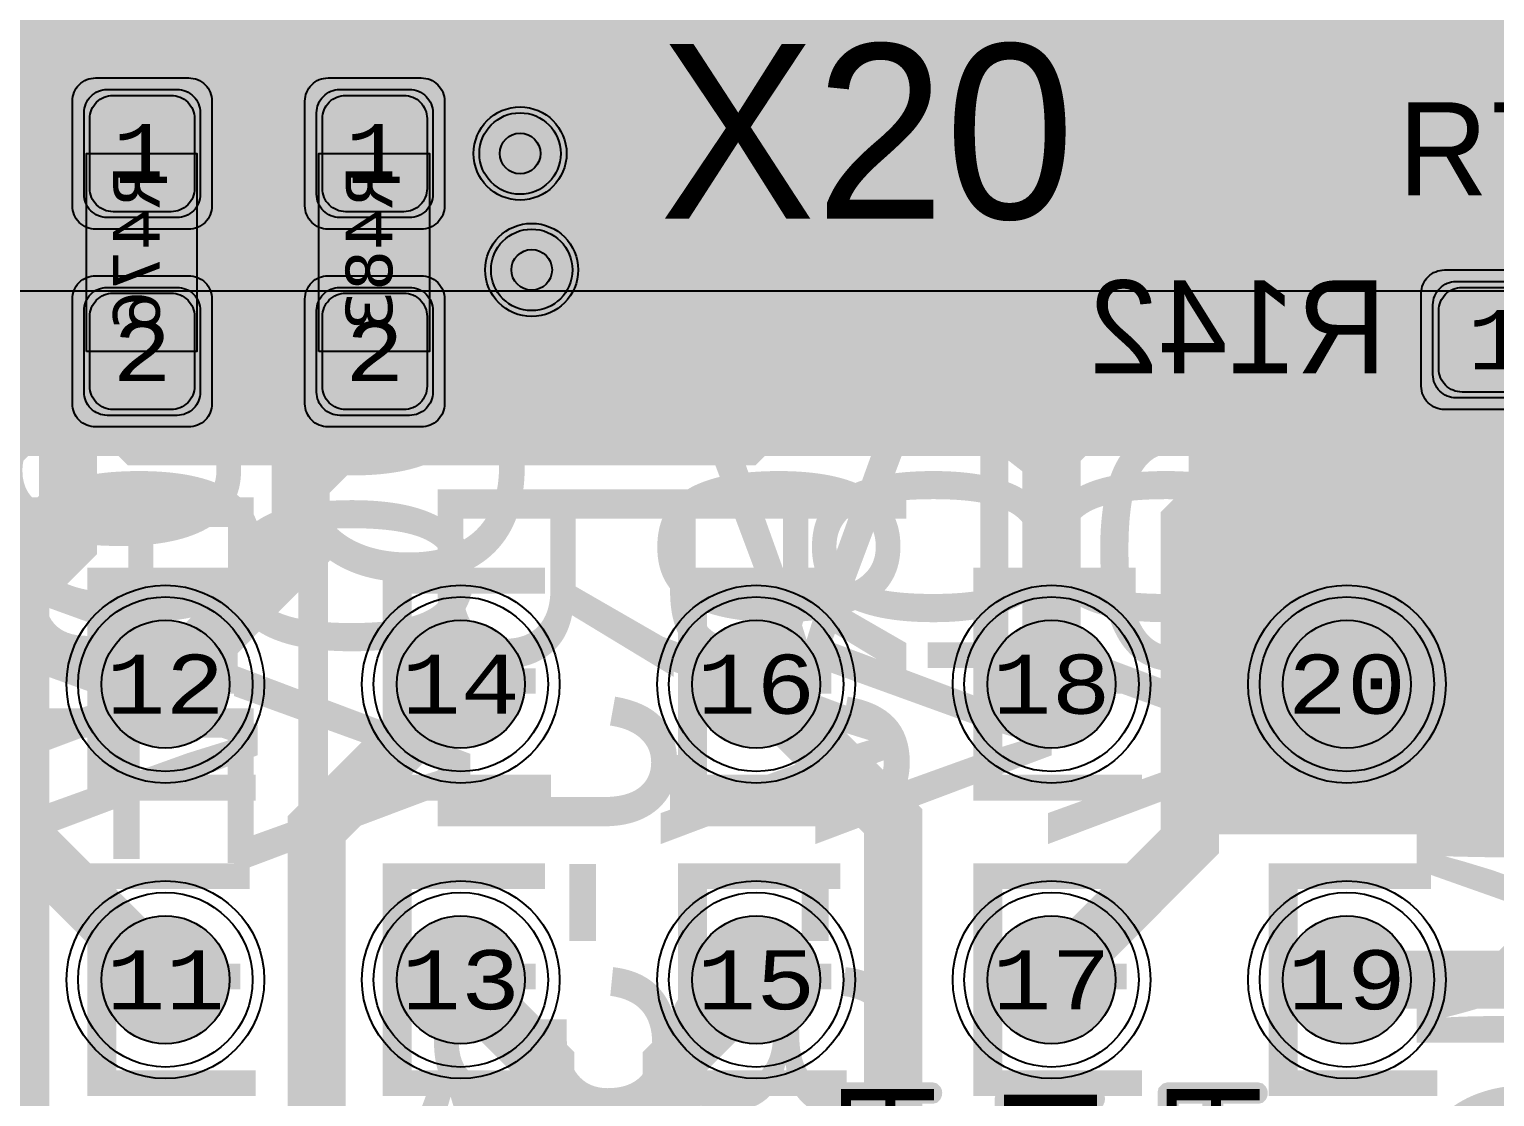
# Model space of a CAD drawing. Extents: x -28 to 199, y -61 to 255.
# Drawn here: x 127.28 to 139.88, y 127.5 to 136.67 of the extents above; entities that cross this region are included whole.
import ezdxf
from ezdxf.enums import TextEntityAlignment as Align

# ---------------------------------------------------------------- set-up
doc = ezdxf.new("R2010")
doc.units = 0
doc.header["$MEASUREMENT"] = 0
for name, color, linetype in [('ASSEMBLY_OUTLINES_BTM', 191, 'CONTINUOUS'), ('ASSEMBLY_OUTLINES_TOP', 102, 'CONTINUOUS'), ('ASSEMBLY_PART_NUMBERS_BTM', 191, 'CONTINUOUS'), ('ASSEMBLY_PART_NUMBERS_TOP', 102, 'CONTINUOUS'), ('ASSEMBLY_REF_DES_BTM', 191, 'CONTINUOUS'), ('DRILL_DRAWING', 21, 'CONTINUOUS'), ('GENERATED_SILKSCREEN_BTM', 255, 'CONTINUOUS'), ('GENERATED_SILKSCREEN_TOP', 140, 'CONTINUOUS'), ('PART_HOLES_LAYER_2', 30, 'CONTINUOUS'), ('PART_HOLES_LAYER_3', 30, 'CONTINUOUS'), ('PART_HOLES_LAYER_BOTTOM', 30, 'CONTINUOUS'), ('PART_HOLES_LAYER_TOP', 30, 'CONTINUOUS'), ('PART_PADS_LAYER_2', 230, 'CONTINUOUS'), ('PART_PADS_LAYER_3', 81, 'CONTINUOUS'), ('PART_PADS_LAYER_BOTTOM', 10, 'CONTINUOUS'), ('PART_PADS_LAYER_TOP', 150, 'CONTINUOUS'), ('PART_PADS_SMD_BTM', 10, 'CONTINUOUS'), ('PIN_NUMBERS_BTM', 8, 'CONTINUOUS'), ('PIN_NUMBERS_TOP', 8, 'CONTINUOUS'), ('PLACEMENT_OUTLINES_BTM', 222, 'CONTINUOUS'), ('PLACEMENT_OUTLINES_TOP', 130, 'CONTINUOUS'), ('PLANE_DATA_LAYER_2', 230, 'CONTINUOUS'), ('PLANE_DATA_LAYER_3', 81, 'CONTINUOUS'), ('PLANE_DATA_LAYER_TOP', 150, 'CONTINUOUS'), ('PLANE_SHAPES_LAYER_2', 230, 'CONTINUOUS'), ('PLANE_SHAPES_LAYER_3', 81, 'CONTINUOUS'), ('PLANE_SHAPES_LAYER_TOP', 150, 'CONTINUOUS'), ('SILKSCREEN_OUTLINES_BTM', 211, 'CONTINUOUS'), ('SILKSCREEN_OUTLINES_TOP', 150, 'CONTINUOUS'), ('SILKSCREEN_REF_DES_BTM', 211, 'CONTINUOUS'), ('SILKSCREEN_REF_DES_TOP', 150, 'CONTINUOUS'), ('SOLDERMASK_PADS_BTM', 12, 'CONTINUOUS'), ('SOLDERMASK_PADS_TOP', 180, 'CONTINUOUS'), ('SOLDERPASTE_PADS_BTM', 12, 'CONTINUOUS'), ('TRACES_LAYER_2', 230, 'CONTINUOUS'), ('TRACES_LAYER_3', 81, 'CONTINUOUS'), ('TRACES_LAYER_BOTTOM', 10, 'CONTINUOUS'), ('TRACES_LAYER_TOP', 150, 'CONTINUOUS'), ('VIA_HOLES_LAYER_2', 30, 'CONTINUOUS'), ('VIA_HOLES_LAYER_3', 30, 'CONTINUOUS'), ('VIA_HOLES_LAYER_BOTTOM', 30, 'CONTINUOUS'), ('VIA_HOLES_LAYER_TOP', 30, 'CONTINUOUS'), ('VIA_PADS_LAYER_2', 230, 'CONTINUOUS'), ('VIA_PADS_LAYER_3', 81, 'CONTINUOUS'), ('VIA_PADS_LAYER_BOTTOM', 10, 'CONTINUOUS'), ('VIA_PADS_LAYER_TOP', 150, 'CONTINUOUS')]:
    doc.layers.add(name, color=color, linetype=linetype)
doc.styles.add('COURIER_NEW', font='COUR.TTF')
doc.styles.add('VERDANA', font='verdana.TTF')
doc.styles.add('VERIBEST_GERBER_0', font='txt')

msp = doc.modelspace()

# ---------------------------------------------------------------- hatches: boundary and pattern name
at = {"layer": 'PART_HOLES_LAYER_2'}
h = msp.add_hatch(color=256, dxfattribs=at)
edge = h.paths.add_edge_path()
edge.add_arc((128.45, 131.04), 0.55, 0, 360)
h = msp.add_hatch(color=256, dxfattribs=at)
edge = h.paths.add_edge_path()
edge.add_arc((130.99, 131.04), 0.55, 0, 360)
h = msp.add_hatch(color=256, dxfattribs=at)
edge = h.paths.add_edge_path()
edge.add_arc((133.53, 131.04), 0.55, 0, 360)
h = msp.add_hatch(color=256, dxfattribs=at)
edge = h.paths.add_edge_path()
edge.add_arc((136.07, 131.04), 0.55, 0, 360)
h = msp.add_hatch(color=256, dxfattribs=at)
edge = h.paths.add_edge_path()
edge.add_arc((138.61, 131.04), 0.55, 0, 360)
h = msp.add_hatch(color=256, dxfattribs=at)
edge = h.paths.add_edge_path()
edge.add_arc((128.45, 128.5), 0.55, 0, 360)
h = msp.add_hatch(color=256, dxfattribs=at)
edge = h.paths.add_edge_path()
edge.add_arc((130.99, 128.5), 0.55, 0, 360)
h = msp.add_hatch(color=256, dxfattribs=at)
edge = h.paths.add_edge_path()
edge.add_arc((133.53, 128.5), 0.55, 0, 360)
h = msp.add_hatch(color=256, dxfattribs=at)
edge = h.paths.add_edge_path()
edge.add_arc((136.07, 128.5), 0.55, 0, 360)
h = msp.add_hatch(color=256, dxfattribs=at)
edge = h.paths.add_edge_path()
edge.add_arc((138.61, 128.5), 0.55, 0, 360)
at = {"layer": 'PART_HOLES_LAYER_3'}
h = msp.add_hatch(color=256, dxfattribs=at)
edge = h.paths.add_edge_path()
edge.add_arc((128.45, 131.04), 0.55, 0, 360)
h = msp.add_hatch(color=256, dxfattribs=at)
edge = h.paths.add_edge_path()
edge.add_arc((130.99, 131.04), 0.55, 0, 360)
h = msp.add_hatch(color=256, dxfattribs=at)
edge = h.paths.add_edge_path()
edge.add_arc((133.53, 131.04), 0.55, 0, 360)
h = msp.add_hatch(color=256, dxfattribs=at)
edge = h.paths.add_edge_path()
edge.add_arc((136.07, 131.04), 0.55, 0, 360)
h = msp.add_hatch(color=256, dxfattribs=at)
edge = h.paths.add_edge_path()
edge.add_arc((138.61, 131.04), 0.55, 0, 360)
h = msp.add_hatch(color=256, dxfattribs=at)
edge = h.paths.add_edge_path()
edge.add_arc((128.45, 128.5), 0.55, 0, 360)
h = msp.add_hatch(color=256, dxfattribs=at)
edge = h.paths.add_edge_path()
edge.add_arc((130.99, 128.5), 0.55, 0, 360)
h = msp.add_hatch(color=256, dxfattribs=at)
edge = h.paths.add_edge_path()
edge.add_arc((133.53, 128.5), 0.55, 0, 360)
h = msp.add_hatch(color=256, dxfattribs=at)
edge = h.paths.add_edge_path()
edge.add_arc((136.07, 128.5), 0.55, 0, 360)
h = msp.add_hatch(color=256, dxfattribs=at)
edge = h.paths.add_edge_path()
edge.add_arc((138.61, 128.5), 0.55, 0, 360)
at = {"layer": 'PART_HOLES_LAYER_BOTTOM'}
h = msp.add_hatch(color=256, dxfattribs=at)
edge = h.paths.add_edge_path()
edge.add_arc((128.45, 131.04), 0.55, 0, 360)
h = msp.add_hatch(color=256, dxfattribs=at)
edge = h.paths.add_edge_path()
edge.add_arc((130.99, 131.04), 0.55, 0, 360)
h = msp.add_hatch(color=256, dxfattribs=at)
edge = h.paths.add_edge_path()
edge.add_arc((133.53, 131.04), 0.55, 0, 360)
h = msp.add_hatch(color=256, dxfattribs=at)
edge = h.paths.add_edge_path()
edge.add_arc((136.07, 131.04), 0.55, 0, 360)
h = msp.add_hatch(color=256, dxfattribs=at)
edge = h.paths.add_edge_path()
edge.add_arc((138.61, 131.04), 0.55, 0, 360)
h = msp.add_hatch(color=256, dxfattribs=at)
edge = h.paths.add_edge_path()
edge.add_arc((128.45, 128.5), 0.55, 0, 360)
h = msp.add_hatch(color=256, dxfattribs=at)
edge = h.paths.add_edge_path()
edge.add_arc((130.99, 128.5), 0.55, 0, 360)
h = msp.add_hatch(color=256, dxfattribs=at)
edge = h.paths.add_edge_path()
edge.add_arc((133.53, 128.5), 0.55, 0, 360)
h = msp.add_hatch(color=256, dxfattribs=at)
edge = h.paths.add_edge_path()
edge.add_arc((136.07, 128.5), 0.55, 0, 360)
h = msp.add_hatch(color=256, dxfattribs=at)
edge = h.paths.add_edge_path()
edge.add_arc((138.61, 128.5), 0.55, 0, 360)
at = {"layer": 'PART_HOLES_LAYER_TOP'}
h = msp.add_hatch(color=256, dxfattribs=at)
edge = h.paths.add_edge_path()
edge.add_arc((128.45, 131.04), 0.55, 0, 360)
h = msp.add_hatch(color=256, dxfattribs=at)
edge = h.paths.add_edge_path()
edge.add_arc((130.99, 131.04), 0.55, 0, 360)
h = msp.add_hatch(color=256, dxfattribs=at)
edge = h.paths.add_edge_path()
edge.add_arc((133.53, 131.04), 0.55, 0, 360)
h = msp.add_hatch(color=256, dxfattribs=at)
edge = h.paths.add_edge_path()
edge.add_arc((136.07, 131.04), 0.55, 0, 360)
h = msp.add_hatch(color=256, dxfattribs=at)
edge = h.paths.add_edge_path()
edge.add_arc((138.61, 131.04), 0.55, 0, 360)
h = msp.add_hatch(color=256, dxfattribs=at)
edge = h.paths.add_edge_path()
edge.add_arc((128.45, 128.5), 0.55, 0, 360)
h = msp.add_hatch(color=256, dxfattribs=at)
edge = h.paths.add_edge_path()
edge.add_arc((130.99, 128.5), 0.55, 0, 360)
h = msp.add_hatch(color=256, dxfattribs=at)
edge = h.paths.add_edge_path()
edge.add_arc((133.53, 128.5), 0.55, 0, 360)
h = msp.add_hatch(color=256, dxfattribs=at)
edge = h.paths.add_edge_path()
edge.add_arc((136.07, 128.5), 0.55, 0, 360)
h = msp.add_hatch(color=256, dxfattribs=at)
edge = h.paths.add_edge_path()
edge.add_arc((138.61, 128.5), 0.55, 0, 360)
at = {"layer": 'PLANE_DATA_LAYER_2'}
for points in [[(138.61, 131.04), (137.849012, 131.800988)], [(138.61, 131.04), (139.370988, 131.800988)], [(138.61, 131.04), (137.849012, 130.279012)], [(138.61, 131.04), (139.370988, 130.279012)]]:
    msp.add_hatch(color=256, dxfattribs=at).paths.add_polyline_path(points, is_closed=False, flags=0)
at = {"layer": 'PLANE_DATA_LAYER_3'}
for points in [[(138.61, 131.04), (137.849012, 131.800988)], [(138.61, 131.04), (139.370988, 131.800988)], [(138.61, 131.04), (137.849012, 130.279012)], [(138.61, 131.04), (139.370988, 130.279012)]]:
    msp.add_hatch(color=256, dxfattribs=at).paths.add_polyline_path(points, is_closed=False, flags=0)
at = {"layer": 'PLANE_DATA_LAYER_TOP'}
h = msp.add_hatch(color=256, dxfattribs=at)
h.paths.add_polyline_path([(154.25, 152.209225, -0.5823694133109129), (154.134713, 152.143814, 0.5823676806362501), (153, 151.5), (153, 151.499999, 0.1354740775508314), (153.106186, 151.115287, -0.5823731847991889), (153.040775, 151), (144.250008, 151, 0.414213562373095), (144.25, 150.999992), (144.25, 146.483544, -0.414213562373095), (144.1738, 146.407344), (141.769081, 146.407344, 0.1989121882725248), (141.468561, 146.282864), (141.046025, 145.860328, 0.1989121882725126), (140.921545, 145.559808), (140.921545, 141.440665, 0.1427307751627057), (140.988072, 141.212362, -0.1427301909019749), (141, 141.171429), (141, 137.8262, -0.414213562373095), (140.9238, 137.75), (140.73867, 137.75, -0.1989133663345656), (140.684788, 137.772318), (140.390954, 138.066152, -0.198909955685367), (140.368636, 138.120033), (140.368636, 138.120034, -0.1031534785254389), (140.374987, 138.150489, 0.1031534113604272), (140.5, 138.749998), (140.5, 138.75, 0.9999999999999999), (137.5, 138.75), (137.5, 138.749998, 0.1031534113604272), (137.625013, 138.150489, -0.1031534785254389), (137.631364, 138.120034), (137.631364, 138.120033, -0.198909955685367), (137.609046, 138.066152), (136.065212, 136.522318, -0.1989133663345656), (136.01133, 136.5), (132.5762, 136.5, -0.414213562373095), (132.5, 136.5762), (132.5, 142.9238, -0.414213562373095), (132.5762, 143), (135.499992, 143, 0.414213562373095), (135.5, 143.000008), (135.5, 146.249992, 0.414213562373095), (135.499992, 146.25), (134.415417, 146.25, -0.6466125677111123), (134.35839, 146.37674, 0.1833038617632562), (134.61, 147.039999), (134.61, 147.04, 0.6130225687010995), (133.021693, 147.848638, -0.6130231653140926), (132.900664, 147.910256), (132.900664, 151.273831, -0.1989099556852985), (132.922982, 151.327712), (133.322952, 151.727682, -0.1989133663345373), (133.376834, 151.75), (144.249992, 151.75, 0.414213562373095), (144.25, 151.750008), (144.25, 153.3238, -0.414213562373095), (144.3262, 153.4), (154.1738, 153.4, -0.414213562373095), (154.25, 153.3238)], flags=0)
h.paths.add_polyline_path([(133.5, 138.75, -0.9999999999999999), (136.5, 138.75, -0.9999999999999999)], flags=0)
at = {"layer": 'PLANE_SHAPES_LAYER_2'}
h = msp.add_hatch(color=256, dxfattribs=at)
h.paths.add_polyline_path([(169.5, 129.25), (149.5, 129.25), (142.25, 122), (142.25, 90.5), (147.5, 90.5), (147.5, 80), (154, 80), (154, 69.25), (131.75, 69.25), (131.75, 73.25), (121.25, 73.25), (121.25, 81), (110.5, 81), (110.5, 125.75), (106.5, 125.75), (106.5, 128.75), (93.5, 128.75), (93.5, 120.25), (91.75, 120.25), (91.75, 121.5), (80, 121.5), (80, 118.25), (73.25, 118.25), (73.25, 124.5), (67.5, 124.5), (67.5, 128), (57.75, 128), (57.75, 120.25), (55.25, 120.25), (55.25, 121.5), (47.5, 121.5), (47.5, 119), (35, 119), (35, 134.75), (32.75, 134.75), (32.75, 159.75), (29.25, 159.75), (29.25, 175.25), (22.5, 175.25), (22.5, 195.25), (17.25, 195.25), (17.25, 198), (22.5, 198), (22.5, 216.5), (40.25, 216.5), (40.25, 235.5), (54.5, 235.5), (54.5, 254), (87.25, 254), (87.25, 236.25), (86.25, 236.25), (86.25, 228.75), (81, 228.75), (81, 218.75), (95.25, 218.75), (95.25, 194.5), (87, 194.5), (87, 172), (131.1, 172), (131.1, 208.75), (115.5, 208.75), (115.5, 213.75), (106.75, 213.75), (106.75, 218.75), (110.25, 222.25), (110.25, 226.25), (142.5, 226.25), (142.5, 221.5), (160.5, 221.5), (160.5, 240.75), (169.5, 240.75)])
h.paths.add_polyline_path([(35.5, 149.5), (41.75, 149.5), (41.75, 152), (39.25, 152), (39.25, 154), (37.75, 154), (37.75, 152), (35.5, 152)], flags=16)
h.paths.add_polyline_path([(37.5, 125.75), (37.5, 128.75), (42.75, 128.75), (42.75, 125.75)], flags=16)
h.paths.add_polyline_path([(52, 127.75), (52, 130.75), (54.25, 130.75), (54.25, 127.75)], flags=16)
h.paths.add_polyline_path([(50.75, 219.5), (50.75, 226.5), (71.75, 226.5), (71.75, 219.5)], flags=16)
h.paths.add_polyline_path([(66.5, 150.75), (66.5, 177.5), (72.25, 177.5), (72.25, 150.75)], flags=16)
h.paths.add_polyline_path([(47.25, 185.25), (73, 185.25), (73, 188.25), (70.25, 188.25), (70.25, 191), (47.25, 191)], flags=16)
h.paths.add_polyline_path([(84.5, 208), (84.5, 212.75), (85, 212.75), (85, 208)], flags=16)
h.paths.add_polyline_path([(61.5, 137.25), (87.75, 137.25), (87.75, 140.5), (84.75, 140.5), (84.75, 143), (61.5, 143)], flags=16)
h.paths.add_polyline_path([(88.75, 127), (88.75, 130), (91, 130), (91, 127)], flags=16)
h.paths.add_polyline_path([(85.5, 130.25), (85.5, 132.5), (91, 132.5), (91, 130.25)], flags=16)
h.paths.add_polyline_path([(108.75, 142.25), (135.75, 142.25), (135.75, 145.75), (132.25, 145.75), (132.25, 149), (108.75, 149)], flags=16)
h.paths.add_polyline_path([(114.25, 126.75), (140.75, 126.75), (140.75, 129.75), (137.25, 129.75), (137.25, 133), (114.25, 133)], flags=16)
h.paths.add_polyline_path([(155.25, 180.25), (166.25, 180.25), (166.25, 186.25), (152.25, 186.25), (152.25, 183), (155.25, 183)], flags=16)
at = {"layer": 'PLANE_SHAPES_LAYER_3'}
h = msp.add_hatch(color=256, dxfattribs=at)
h.paths.add_polyline_path([(169.5, 129.25), (149.5, 129.25), (142.25, 122), (142.25, 90.5), (147.5, 90.5), (147.5, 80), (154, 80), (154, 69.25), (131.75, 69.25), (131.75, 73.25), (121.25, 73.25), (121.25, 81), (110.5, 81), (110.5, 125.75), (106.5, 125.75), (106.5, 128.75), (93.5, 128.75), (93.5, 120.25), (91.75, 120.25), (91.75, 121.5), (80, 121.5), (80, 118.25), (73.25, 118.25), (73.25, 124.5), (67.5, 124.5), (67.5, 127.75), (58.25, 127.75), (58.25, 130.25), (88.75, 130.25), (88.75, 127), (91, 127), (91, 132.5), (55, 132.5), (55, 131.25), (52, 131.25), (52, 127.75), (55, 127.75), (55, 127.25), (57.75, 127.25), (57.75, 120.25), (55.25, 120.25), (55.25, 121.5), (47.5, 121.5), (47.5, 119), (35, 119), (35, 134.75), (32.75, 134.75), (32.75, 159.75), (29.25, 159.75), (29.25, 175.25), (22.5, 175.25), (22.5, 195.25), (17.25, 195.25), (17.25, 198), (22.5, 198), (22.5, 216.5), (40.25, 216.5), (40.25, 235.5), (54.5, 235.5), (54.5, 254), (87.25, 254), (87.25, 236.25), (86.25, 236.25), (86.25, 228.75), (81, 228.75), (81, 218.75), (95.25, 218.75), (95.25, 194.5), (87, 194.5), (87, 172), (131.1, 172), (131.1, 208.75), (115.5, 208.75), (115.5, 213.75), (106.75, 213.75), (106.75, 218.75), (110.25, 222.25), (110.25, 226.25), (142.5, 226.25), (142.5, 221.5), (160.5, 221.5), (160.5, 240.75), (169.5, 240.75)])
h.paths.add_polyline_path([(35.5, 149.5), (41.75, 149.5), (41.75, 152), (39.25, 152), (39.25, 154), (37.75, 154), (37.75, 152), (35.5, 152)], flags=16)
h.paths.add_polyline_path([(37.5, 125.75), (37.5, 128.75), (42.75, 128.75), (42.75, 125.75)], flags=16)
h.paths.add_polyline_path([(50.75, 219.5), (50.75, 226.5), (71.75, 226.5), (71.75, 219.5)], flags=16)
h.paths.add_polyline_path([(66.5, 150.75), (66.5, 177.5), (72.25, 177.5), (72.25, 150.75)], flags=16)
h.paths.add_polyline_path([(47.25, 185.25), (73, 185.25), (73, 188.25), (70.25, 188.25), (70.25, 191), (47.25, 191)], flags=16)
h.paths.add_polyline_path([(84.5, 208), (84.5, 212.75), (85, 212.75), (85, 208)], flags=16)
h.paths.add_polyline_path([(61.5, 137.25), (87.75, 137.25), (87.75, 140.5), (84.75, 140.5), (84.75, 143), (61.5, 143)], flags=16)
h.paths.add_polyline_path([(108.75, 142.25), (135.75, 142.25), (135.75, 145.75), (132.25, 145.75), (132.25, 149), (108.75, 149)], flags=16)
h.paths.add_polyline_path([(114.25, 126.75), (140.75, 126.75), (140.75, 129.75), (137.25, 129.75), (137.25, 133), (114.25, 133)], flags=16)
h.paths.add_polyline_path([(155.25, 180.25), (166.25, 180.25), (166.25, 186.25), (152.25, 186.25), (152.25, 183), (155.25, 183)], flags=16)
at = {"layer": 'VIA_HOLES_LAYER_2'}
h = msp.add_hatch(color=256, dxfattribs=at)
edge = h.paths.add_edge_path()
edge.add_arc((131.5, 135.6), 0.175, 0, 360)
h = msp.add_hatch(color=256, dxfattribs=at)
edge = h.paths.add_edge_path()
edge.add_arc((131.6, 134.6), 0.175, 0, 360)
at = {"layer": 'VIA_HOLES_LAYER_3'}
h = msp.add_hatch(color=256, dxfattribs=at)
edge = h.paths.add_edge_path()
edge.add_arc((131.5, 135.6), 0.175, 0, 360)
h = msp.add_hatch(color=256, dxfattribs=at)
edge = h.paths.add_edge_path()
edge.add_arc((131.6, 134.6), 0.175, 0, 360)
at = {"layer": 'VIA_HOLES_LAYER_BOTTOM'}
h = msp.add_hatch(color=256, dxfattribs=at)
edge = h.paths.add_edge_path()
edge.add_arc((131.5, 135.6), 0.175, 0, 360)
h = msp.add_hatch(color=256, dxfattribs=at)
edge = h.paths.add_edge_path()
edge.add_arc((131.6, 134.6), 0.175, 0, 360)
at = {"layer": 'VIA_HOLES_LAYER_TOP'}
h = msp.add_hatch(color=256, dxfattribs=at)
edge = h.paths.add_edge_path()
edge.add_arc((131.5, 135.6), 0.175, 0, 360)
h = msp.add_hatch(color=256, dxfattribs=at)
edge = h.paths.add_edge_path()
edge.add_arc((131.6, 134.6), 0.175, 0, 360)

# ---------------------------------------------------------------- linework, layer by layer
at = {"layer": 'ASSEMBLY_OUTLINES_BTM'}
for points in [[(127.77, 133.9), (127.77, 135.6), (128.72, 135.6), (128.72, 133.9)], [(129.77, 133.9), (129.77, 135.6), (130.72, 135.6), (130.72, 133.9)]]:
    msp.add_lwpolyline(points, close=True, dxfattribs=at)
at = {"layer": 'ASSEMBLY_OUTLINES_TOP', "const_width": 0.2}
msp.add_lwpolyline([(110.58, 125.12), (110.58, 134.42), (143.78, 134.42), (143.78, 125.12)], close=True, dxfattribs=at)
at = {"layer": 'GENERATED_SILKSCREEN_BTM', "const_width": 0.15}
for points in [[(127.770005, 134.457911, 1.22306e-05), (127.769995, 134.457902), (127.769995, 135.042098, 1.22306e-05), (127.770005, 135.042089), (127.770005, 134.457911)], [(128.720005, 134.466156, 1.1642e-05), (128.719995, 134.466164), (128.719995, 135.033836, 1.1642e-05), (128.720005, 135.033844), (128.720005, 134.466156)], [(129.770005, 134.457911, 1.22306e-05), (129.769995, 134.457902), (129.769995, 135.042098, 1.22306e-05), (129.770005, 135.042089), (129.770005, 134.457911)], [(130.720005, 134.466156, 1.1642e-05), (130.719995, 134.466164), (130.719995, 135.033836, 1.1642e-05), (130.720005, 135.033844), (130.720005, 134.466156)]]:
    msp.add_lwpolyline(points, format="xyb", dxfattribs=at)
for points in [[(137.3032, 133.9876), (136.8728, 134.4164), (136.8728, 133.9876), (137.3032, 133.9876)], [(137.9712, 133.7292), (137.9776, 133.7276), (137.9816, 133.7244), (137.9832, 133.7188), (137.984, 133.7124), (137.9832, 133.7068), (137.9816, 133.7012), (137.9776, 133.6972), (137.9712, 133.6964), (137.6592, 133.6964), (137.6536, 133.6972), (137.6488, 133.7012), (137.6464, 133.7068), (137.6456, 133.7124), (137.6464, 133.7188), (137.6488, 133.7244), (137.6536, 133.7276), (137.6592, 133.7292), (137.8, 133.7292), (137.8, 134.4804), (137.8008, 134.486), (137.8032, 134.49), (137.8072, 134.4924), (137.8128, 134.4932), (137.8168, 134.494), (137.8208, 134.494), (137.824, 134.4924), (137.8272, 134.4892), (137.9832, 134.27), (137.9848, 134.2668), (137.9856, 134.2644), (137.9856, 134.2588), (137.9832, 134.254), (137.9792, 134.25), (137.9744, 134.2468), (137.9688, 134.2452), (137.9656, 134.2452), (137.9632, 134.246), (137.9592, 134.2508), (137.8312, 134.43), (137.8312, 133.7292), (137.9712, 133.7292)], [(136.1712, 134.4932), (136.0368, 134.3836), (136.0344, 134.3796), (136.0336, 134.3764), (136.032, 134.374), (136.0312, 134.3708), (136.0312, 134.2612), (136.032, 134.258), (136.0336, 134.2532), (136.0344, 134.2492), (136.0368, 134.2476), (136.5696, 133.8148), (136.5696, 133.7292), (136.0472, 133.7292), (136.0416, 133.7276), (136.0368, 133.7244), (136.0344, 133.7188), (136.0336, 133.7124), (136.0344, 133.7068), (136.0368, 133.7012), (136.0416, 133.698), (136.0472, 133.6964), (136.5864, 133.6964), (136.5928, 133.698), (136.5968, 133.702), (136.6008, 133.706), (136.6024, 133.7124), (136.6024, 133.822), (136.6016, 133.8244), (136.6, 133.83), (136.5984, 133.8324), (136.5976, 133.834), (136.5952, 133.8356), (136.0632, 134.2692), (136.0632, 134.3628), (136.188, 134.4636), (136.4464, 134.4636), (136.5768, 134.3572), (136.5824, 134.3556), (136.588, 134.3564), (136.5928, 134.3588), (136.5968, 134.3636), (136.5992, 134.3684), (136.6, 134.374), (136.5992, 134.3796), (136.5976, 134.382), (136.5952, 134.3836), (136.4608, 134.4932), (136.4576, 134.494), (136.456, 134.4948), (136.4544, 134.4956), (136.4512, 134.4964), (136.1816, 134.4964), (136.1784, 134.4956), (136.1768, 134.4948), (136.1744, 134.494), (136.1712, 134.4932)], [(136.8728, 133.7124), (136.872, 133.706), (136.868, 133.702), (136.8624, 133.6996), (136.8568, 133.6988), (136.8512, 133.6996), (136.8464, 133.702), (136.8424, 133.706), (136.8408, 133.7124), (136.8408, 133.9548), (136.8032, 133.9548), (136.7976, 133.9564), (136.7928, 133.9596), (136.7904, 133.9652), (136.7896, 133.9708), (136.7904, 133.9772), (136.7928, 133.9828), (136.7976, 133.9868), (136.8032, 133.9876), (136.8408, 133.9876), (136.8408, 134.458), (136.8416, 134.462), (136.844, 134.4652), (136.8472, 134.4684), (136.8512, 134.4708), (136.856, 134.4724), (136.8608, 134.4732), (136.8648, 134.4724), (136.8688, 134.4692), (137.3544, 133.9836), (137.3576, 133.9788), (137.3592, 133.974), (137.3584, 133.9692), (137.3552, 133.9636), (137.3536, 133.9596), (137.3504, 133.9572), (137.3472, 133.9556), (137.3432, 133.9548), (136.8728, 133.9548), (136.8728, 133.7124)], [(138.276, 134.1924), (138.2736, 134.194), (138.2728, 134.198), (138.2712, 134.202), (138.2704, 134.206), (138.2704, 134.3708), (138.2712, 134.3748), (138.2728, 134.3772), (138.2728, 134.3796), (138.2736, 134.3804), (138.2752, 134.3812), (138.276, 134.3828), (138.412, 134.4932), (138.416, 134.4948), (138.4192, 134.4956), (138.4224, 134.4964), (138.8256, 134.4964), (138.8328, 134.4948), (138.8376, 134.4908), (138.8416, 134.486), (138.8432, 134.4804), (138.8432, 133.7124), (138.8416, 133.706), (138.8376, 133.702), (138.8328, 133.6996), (138.8272, 133.6988), (138.8208, 133.6996), (138.8152, 133.702), (138.8112, 133.706), (138.8096, 133.7124), (138.8096, 134.0804), (138.4336, 134.0804), (138.3024, 133.7076), (138.2992, 133.702), (138.2936, 133.6988), (138.288, 133.698), (138.2824, 133.6996), (138.2776, 133.702), (138.2736, 133.706), (138.272, 133.7116), (138.2728, 133.718), (138.404, 134.0908), (138.276, 134.1924)], [(138.8096, 134.4636), (138.4272, 134.4636), (138.3024, 134.3628), (138.3024, 134.214), (138.4272, 134.1124), (138.8096, 134.1124), (138.8096, 134.4636)], [(134.2568, 127.122), (134.2568, 127.5252), (134.2584, 127.5324), (134.2624, 127.5364), (134.2672, 127.5412), (134.2728, 127.5428), (135.0408, 127.5428), (135.0472, 127.5412), (135.0512, 127.5372), (135.0536, 127.5324), (135.0544, 127.5268), (135.0536, 127.5204), (135.0512, 127.5148), (135.0472, 127.5108), (135.0408, 127.5092), (134.6728, 127.5092), (134.6728, 127.1332)], [(134.2896, 127.5092), (134.2896, 127.126), (134.3904, 127.002), (134.5392, 127.002), (134.6408, 127.126), (134.6408, 127.5092), (134.2896, 127.5092)], [(135.6568, 127.0716), (135.6568, 127.4748), (135.6584, 127.482), (135.6624, 127.486), (135.6672, 127.4908), (135.6728, 127.4924), (136.4408, 127.4924), (136.4472, 127.4908), (136.4512, 127.4868), (136.4536, 127.482), (136.4544, 127.4764), (136.4536, 127.47), (136.4512, 127.4644), (136.4472, 127.4604), (136.4408, 127.4588), (136.0728, 127.4588), (136.0728, 127.0828)], [(135.6896, 127.4588), (135.6896, 127.0756), (135.7904, 126.9516), (135.9392, 126.9516), (136.0408, 127.0756), (136.0408, 127.4588), (135.6896, 127.4588)], [(137.0568, 127.1216), (137.0568, 127.5248), (137.0584, 127.532), (137.0624, 127.536), (137.0672, 127.5408), (137.0728, 127.5424), (137.8408, 127.5424), (137.8472, 127.5408), (137.8512, 127.5368), (137.8536, 127.532), (137.8544, 127.5264), (137.8536, 127.52), (137.8512, 127.5144), (137.8472, 127.5104), (137.8408, 127.5088), (137.4728, 127.5088), (137.4728, 127.1328)], [(137.0896, 127.5088), (137.0896, 127.1256), (137.1904, 127.0016), (137.3392, 127.0016), (137.4408, 127.1256), (137.4408, 127.5088), (137.0896, 127.5088)]]:
    msp.add_lwpolyline(points, dxfattribs=at)
at = {"layer": 'GENERATED_SILKSCREEN_TOP', "const_width": 0.15}
for points in [[(133.91875, 135.028), (133.43725, 135.7105), (132.95575, 135.028), (132.95275, 135.022), (132.94675, 135.019), (132.94225, 135.0175), (132.93775, 135.0175), (132.92725, 135.0205), (132.91825, 135.025), (132.91075, 135.0325), (132.90475, 135.0415), (132.90325, 135.0535), (132.90775, 135.064), (133.39825, 135.7645), (132.90775, 136.465), (132.90325, 136.4755), (132.90325, 136.486), (132.90925, 136.4965), (132.91675, 136.504), (132.92725, 136.5085), (132.93775, 136.5115), (132.94675, 136.51), (132.95575, 136.5025), (133.43725, 135.8185), (133.91875, 136.5025), (133.92625, 136.51), (133.93675, 136.5115), (133.94725, 136.5085), (133.95625, 136.504), (133.96525, 136.4965), (133.96975, 136.486), (133.97125, 136.4755), (133.96825, 136.465), (133.47325, 135.7645), (133.96825, 135.064), (133.97125, 135.052), (133.96975, 135.0415), (133.96525, 135.031), (133.95625, 135.0235), (133.94725, 135.0175), (133.93675, 135.016), (133.92625, 135.019), (133.91875, 135.028)], [(135.12775, 136.5085), (135.37975, 136.303), (135.38425, 136.2955), (135.38575, 136.2895), (135.38875, 136.285), (135.39025, 136.279), (135.39025, 136.0735), (135.38875, 136.0675), (135.38575, 136.0585), (135.38425, 136.051), (135.37975, 136.048), (134.38075, 135.2365), (134.38075, 135.076), (135.36025, 135.076), (135.37075, 135.073), (135.37975, 135.067), (135.38425, 135.0565), (135.38575, 135.0445), (135.38425, 135.034), (135.37975, 135.0235), (135.37075, 135.0175), (135.36025, 135.0145), (134.34925, 135.0145), (134.33725, 135.0175), (134.32975, 135.025), (134.32225, 135.0325), (134.31925, 135.0445), (134.31925, 135.25), (134.32075, 135.2545), (134.32375, 135.265), (134.32675, 135.2695), (134.32975, 135.2725), (134.33275, 135.2755), (135.33025, 136.0885), (135.33025, 136.264), (135.09625, 136.453), (134.61175, 136.453), (134.36725, 136.2535), (134.35675, 136.2505), (134.34625, 136.252), (134.33725, 136.2565), (134.33125, 136.2655), (134.32525, 136.2745), (134.32375, 136.285), (134.32375, 136.291), (134.32525, 136.2955), (134.33275, 136.303), (134.58475, 136.5085), (134.59075, 136.51), (134.59525, 136.5115), (134.59675, 136.513), (134.60275, 136.5145), (135.10825, 136.5145), (135.11425, 136.513), (135.11575, 136.513), (135.11725, 136.5115), (135.12175, 136.51), (135.12775, 136.5085)], [(135.75025, 136.303), (136.00225, 136.5085), (136.00825, 136.51), (136.01275, 136.5115), (136.01425, 136.513), (136.02025, 136.5145), (136.52575, 136.5145), (136.53175, 136.513), (136.53325, 136.513), (136.53475, 136.5115), (136.53925, 136.51), (136.54525, 136.5085), (136.79725, 136.303), (136.80175, 136.2955), (136.80325, 136.2895), (136.80625, 136.285), (136.80775, 136.279), (136.80775, 135.25), (136.80625, 135.2455), (136.80325, 135.235), (136.80175, 135.232), (136.79725, 135.226), (136.54525, 135.0205), (136.53925, 135.019), (136.53625, 135.0175), (136.53325, 135.016), (136.53025, 135.0145), (136.52575, 135.0145), (136.02025, 135.0145), (136.01425, 135.016), (136.00825, 135.0175), (136.00225, 135.0205), (135.75025, 135.226), (135.74725, 135.229), (135.74425, 135.2305), (135.74125, 135.235), (135.73825, 135.2455), (135.73675, 135.25), (135.73675, 136.279), (135.73825, 136.285), (135.74125, 136.2895), (135.74425, 136.2955), (135.75025, 136.303)], [(135.79825, 136.264), (135.79825, 135.265), (135.88675, 135.19), (136.61275, 136.3735), (136.51375, 136.453), (136.02925, 136.453), (135.79825, 136.264)], [(135.93475, 135.151), (136.02925, 135.076), (136.51375, 135.076), (136.74775, 135.265), (136.74775, 136.264), (136.65925, 136.3345), (135.93475, 135.151)], [(139.724, 135.7224), (139.7264, 135.724), (139.7272, 135.728), (139.7296, 135.732), (139.7296, 135.736), (139.7296, 135.9008), (139.7296, 135.9048), (139.7272, 135.9072), (139.7272, 135.9096), (139.7264, 135.9104), (139.7256, 135.9112), (139.724, 135.9128), (139.588, 136.0232), (139.584, 136.0248), (139.5808, 136.0256), (139.5776, 136.0264), (139.1744, 136.0264), (139.1672, 136.0248), (139.1624, 136.0208), (139.1584, 136.016), (139.1568, 136.0104), (139.1568, 135.2424), (139.1584, 135.236), (139.1624, 135.232), (139.1672, 135.2296), (139.1728, 135.2288), (139.1792, 135.2296), (139.1848, 135.232), (139.1888, 135.236), (139.1904, 135.2424), (139.1904, 135.6104), (139.5664, 135.6104), (139.6976, 135.2376), (139.7008, 135.232), (139.7064, 135.2288), (139.7128, 135.228), (139.7176, 135.2296), (139.7224, 135.232), (139.7264, 135.236), (139.7288, 135.2416), (139.7272, 135.248), (139.596, 135.6208), (139.724, 135.7224)], [(140.4688, 136.0264), (139.9288, 136.0264), (139.9232, 136.0248), (139.9192, 136.0208), (139.916, 136.016), (139.9152, 136.0096), (139.916, 136.004), (139.9192, 135.9984), (139.9232, 135.9944), (139.9288, 135.9936), (140.4416, 135.9936)], [(139.1904, 135.9936), (139.5728, 135.9936), (139.6976, 135.8928), (139.6976, 135.744), (139.5728, 135.6424), (139.1904, 135.6424), (139.1904, 135.9936)]]:
    msp.add_lwpolyline(points, dxfattribs=at)
for points in [[(131.215002, 134.419995), (110.580005, 134.419995), (110.580005, 125.120005), (115.709661, 125.120005, 1.31533e-05), (115.709681, 125.119995), (110.58, 125.119995, -0.4142135624), (110.579995, 125.12), (110.579995, 134.42, -0.4142135624), (110.58, 134.420005), (131.214998, 134.420005, 6.3355e-06), (131.215002, 134.419995)], [(143.780005, 125.12, -0.4142135624), (143.78, 125.119995), (125.184998, 125.119995, 6.3355e-06), (125.185002, 125.120005), (143.779995, 125.120005), (143.779995, 134.419995), (131.984998, 134.419995, 6.3355e-06), (131.985002, 134.420005), (143.78, 134.420005, -0.4142135624), (143.780005, 134.42), (143.780005, 125.12)]]:
    msp.add_lwpolyline(points, format="xyb", dxfattribs=at)
at = {"layer": 'PART_HOLES_LAYER_2'}
for centre in [(128.45, 131.04), (130.99, 131.04), (133.53, 131.04), (136.07, 131.04), (138.61, 131.04), (128.45, 128.5), (130.99, 128.5), (133.53, 128.5), (136.07, 128.5), (138.61, 128.5)]:
    msp.add_circle(centre, 0.55, dxfattribs=at)
at = {"layer": 'PART_HOLES_LAYER_3'}
for centre in [(128.45, 131.04), (130.99, 131.04), (133.53, 131.04), (136.07, 131.04), (138.61, 131.04), (128.45, 128.5), (130.99, 128.5), (133.53, 128.5), (136.07, 128.5), (138.61, 128.5)]:
    msp.add_circle(centre, 0.55, dxfattribs=at)
at = {"layer": 'PART_HOLES_LAYER_BOTTOM'}
for centre in [(128.45, 131.04), (130.99, 131.04), (133.53, 131.04), (136.07, 131.04), (138.61, 131.04), (128.45, 128.5), (130.99, 128.5), (133.53, 128.5), (136.07, 128.5), (138.61, 128.5)]:
    msp.add_circle(centre, 0.55, dxfattribs=at)
at = {"layer": 'PART_HOLES_LAYER_TOP'}
for centre in [(128.45, 131.04), (130.99, 131.04), (133.53, 131.04), (136.07, 131.04), (138.61, 131.04), (128.45, 128.5), (130.99, 128.5), (133.53, 128.5), (136.07, 128.5), (138.61, 128.5)]:
    msp.add_circle(centre, 0.55, dxfattribs=at)
at = {"layer": 'PART_PADS_LAYER_2'}
for centre in [(128.45, 131.04), (130.99, 131.04), (133.53, 131.04), (136.07, 131.04), (138.61, 131.04), (128.45, 128.5), (130.99, 128.5), (133.53, 128.5), (136.07, 128.5), (138.61, 128.5)]:
    msp.add_circle(centre, 0.75, dxfattribs=at)
at = {"layer": 'PART_PADS_LAYER_3'}
for centre in [(128.45, 131.04), (130.99, 131.04), (133.53, 131.04), (136.07, 131.04), (138.61, 131.04), (128.45, 128.5), (130.99, 128.5), (133.53, 128.5), (136.07, 128.5), (138.61, 128.5)]:
    msp.add_circle(centre, 0.75, dxfattribs=at)
at = {"layer": 'PART_PADS_LAYER_BOTTOM'}
for centre in [(128.45, 131.04), (130.99, 131.04), (133.53, 131.04), (136.07, 131.04), (138.61, 131.04), (128.45, 128.5), (130.99, 128.5), (133.53, 128.5), (136.07, 128.5), (138.61, 128.5)]:
    msp.add_circle(centre, 0.75, dxfattribs=at)
at = {"layer": 'PART_PADS_LAYER_TOP'}
for centre in [(128.45, 131.04), (130.99, 131.04), (133.53, 131.04), (136.07, 131.04), (138.61, 131.04), (128.45, 128.5), (130.99, 128.5), (133.53, 128.5), (136.07, 128.5), (138.61, 128.5)]:
    msp.add_circle(centre, 0.75, dxfattribs=at)
at = {"layer": 'PART_PADS_SMD_BTM'}
for points in [[(128.55, 136.15, -0.4142135624), (128.75, 135.95), (128.75, 135.25, -0.4142135624), (128.55, 135.05), (127.95, 135.05, -0.4142135624), (127.75, 135.25), (127.75, 135.95, -0.4142135624), (127.95, 136.15)], [(130.55, 136.15, -0.4142135624), (130.75, 135.95), (130.75, 135.25, -0.4142135624), (130.55, 135.05), (129.95, 135.05, -0.4142135624), (129.75, 135.25), (129.75, 135.95, -0.4142135624), (129.95, 136.15)], [(139.35, 134.3, -0.4142135624), (139.55, 134.5), (140.25, 134.5, -0.4142135624), (140.45, 134.3), (140.45, 133.7, -0.4142135624), (140.25, 133.5), (139.55, 133.5, -0.4142135624), (139.35, 133.7)], [(128.55, 134.45, -0.4142135624), (128.75, 134.25), (128.75, 133.55, -0.4142135624), (128.55, 133.35), (127.95, 133.35, -0.4142135624), (127.75, 133.55), (127.75, 134.25, -0.4142135624), (127.95, 134.45)], [(130.55, 134.45, -0.4142135624), (130.75, 134.25), (130.75, 133.55, -0.4142135624), (130.55, 133.35), (129.95, 133.35, -0.4142135624), (129.75, 133.55), (129.75, 134.25, -0.4142135624), (129.95, 134.45)]]:
    msp.add_lwpolyline(points, format="xyb", close=True, dxfattribs=at)
at = {"layer": 'PLACEMENT_OUTLINES_BTM'}
for points in [[(127.77, 133.9), (127.77, 135.6), (128.72, 135.6), (128.72, 133.9)], [(129.77, 133.9), (129.77, 135.6), (130.72, 135.6), (130.72, 133.9)]]:
    msp.add_lwpolyline(points, close=True, dxfattribs=at)
at = {"layer": 'PLACEMENT_OUTLINES_TOP'}
msp.add_lwpolyline([(110.58, 125.12), (110.58, 134.42), (143.78, 134.42), (143.78, 125.12)], close=True, dxfattribs=at)
at = {"layer": 'PLANE_DATA_LAYER_2', "const_width": 0.5}
for points in [[(138.61, 131.04), (137.849012, 131.800988)], [(138.61, 131.04), (139.370988, 131.800988)], [(138.61, 131.04), (137.849012, 130.279012)], [(138.61, 131.04), (139.370988, 130.279012)]]:
    msp.add_lwpolyline(points, dxfattribs=at)
at = {"layer": 'PLANE_DATA_LAYER_3', "const_width": 0.5}
for points in [[(138.61, 131.04), (137.849012, 131.800988)], [(138.61, 131.04), (139.370988, 131.800988)], [(138.61, 131.04), (137.849012, 130.279012)], [(138.61, 131.04), (139.370988, 130.279012)]]:
    msp.add_lwpolyline(points, dxfattribs=at)
at = {"layer": 'PLANE_SHAPES_LAYER_TOP'}
msp.add_solid([(132.5, 136.5), (141, 136.5), (132.5, 143), (141, 143)], dxfattribs=at)
at = {"layer": 'SILKSCREEN_OUTLINES_BTM'}
for points in [[(127.77, 133.9), (127.77, 135.6), (128.72, 135.6), (128.72, 133.9)], [(129.77, 133.9), (129.77, 135.6), (130.72, 135.6), (130.72, 133.9)]]:
    msp.add_lwpolyline(points, close=True, dxfattribs=at)
at = {"layer": 'SILKSCREEN_OUTLINES_TOP'}
msp.add_lwpolyline([(110.58, 125.12), (110.58, 134.42), (143.78, 134.42), (143.78, 125.12)], close=True, dxfattribs=at)
at = {"layer": 'SOLDERMASK_PADS_BTM'}
for points in [[(128.65, 136.25, -0.4142135624), (128.85, 136.05), (128.85, 135.15, -0.4142135624), (128.65, 134.95), (127.85, 134.95, -0.4142135624), (127.65, 135.15), (127.65, 136.05, -0.4142135624), (127.85, 136.25)], [(130.65, 136.25, -0.4142135624), (130.85, 136.05), (130.85, 135.15, -0.4142135624), (130.65, 134.95), (129.85, 134.95, -0.4142135624), (129.65, 135.15), (129.65, 136.05, -0.4142135624), (129.85, 136.25)], [(139.25, 134.4, -0.4142135624), (139.45, 134.6), (140.35, 134.6, -0.4142135624), (140.55, 134.4), (140.55, 133.6, -0.4142135624), (140.35, 133.4), (139.45, 133.4, -0.4142135624), (139.25, 133.6)], [(128.65, 134.55, -0.4142135624), (128.85, 134.35), (128.85, 133.45, -0.4142135624), (128.65, 133.25), (127.85, 133.25, -0.4142135624), (127.65, 133.45), (127.65, 134.35, -0.4142135624), (127.85, 134.55)], [(130.65, 134.55, -0.4142135624), (130.85, 134.35), (130.85, 133.45, -0.4142135624), (130.65, 133.25), (129.85, 133.25, -0.4142135624), (129.65, 133.45), (129.65, 134.35, -0.4142135624), (129.85, 134.55)]]:
    msp.add_lwpolyline(points, format="xyb", close=True, dxfattribs=at)
for centre in [(128.45, 131.04), (130.99, 131.04), (133.53, 131.04), (136.07, 131.04), (138.61, 131.04), (128.45, 128.5), (130.99, 128.5), (133.53, 128.5), (136.07, 128.5), (138.61, 128.5)]:
    msp.add_circle(centre, 0.85, dxfattribs=at)
at = {"layer": 'SOLDERMASK_PADS_TOP'}
for centre in [(128.45, 131.04), (130.99, 131.04), (133.53, 131.04), (136.07, 131.04), (138.61, 131.04), (128.45, 128.5), (130.99, 128.5), (133.53, 128.5), (136.07, 128.5), (138.61, 128.5)]:
    msp.add_circle(centre, 0.85, dxfattribs=at)
at = {"layer": 'SOLDERPASTE_PADS_BTM'}
for points in [[(128.5, 136.1, -0.4142135624), (128.7, 135.9), (128.7, 135.3, -0.4142135624), (128.5, 135.1), (128, 135.1, -0.4142135624), (127.8, 135.3), (127.8, 135.9, -0.4142135624), (128, 136.1)], [(130.5, 136.1, -0.4142135624), (130.7, 135.9), (130.7, 135.3, -0.4142135624), (130.5, 135.1), (130, 135.1, -0.4142135624), (129.8, 135.3), (129.8, 135.9, -0.4142135624), (130, 136.1)], [(128.5, 134.4, -0.4142135624), (128.7, 134.2), (128.7, 133.6, -0.4142135624), (128.5, 133.4), (128, 133.4, -0.4142135624), (127.8, 133.6), (127.8, 134.2, -0.4142135624), (128, 134.4)], [(130.5, 134.4, -0.4142135624), (130.7, 134.2), (130.7, 133.6, -0.4142135624), (130.5, 133.4), (130, 133.4, -0.4142135624), (129.8, 133.6), (129.8, 134.2, -0.4142135624), (130, 134.4)], [(139.4, 134.25, -0.4142135624), (139.6, 134.45), (140.2, 134.45, -0.4142135624), (140.4, 134.25), (140.4, 133.75, -0.4142135624), (140.2, 133.55), (139.6, 133.55, -0.4142135624), (139.4, 133.75)]]:
    msp.add_lwpolyline(points, format="xyb", close=True, dxfattribs=at)
at = {"layer": 'TRACES_LAYER_2', "const_width": 0.254}
for points in [[(142.023, 211.276691), (142.023, 201.65457), (151.377814, 192.299756), (151.377814, 169.464763), (151.977, 168.865577), (151.977, 163.680423), (152.077, 163.580423), (152.077, 163.019577), (151.977, 162.919577), (151.977, 157.886505), (127, 132.909505), (127, 121.8)], [(128.8, 123), (128.8, 125.9669), (129.72, 126.8869), (129.72, 132.72), (131.6, 134.6)]]:
    msp.add_lwpolyline(points, dxfattribs=at)
at = {"layer": 'TRACES_LAYER_3', "const_width": 0.5}
msp.add_lwpolyline([(131.6, 134.6), (132.554164, 134.6), (133.631164, 135.677), (146.256685, 135.677), (146.746, 135.187685), (146.746, 135.187682), (147.187682, 134.746), (147.812318, 134.746), (147.81232, 134.746002), (147.893271, 134.746002), (148.684551, 133.954722), (156.580506, 133.954722), (157.229648, 134.603864), (159.308063, 134.603864), (159.311927, 134.6), (161.9, 134.6)], dxfattribs=at)
at = {"layer": 'TRACES_LAYER_BOTTOM', "const_width": 0.5}
for points in [[(142.75, 137.772642), (141.983354, 137.005996), (129.605996, 137.005996), (128.887291, 136.287291), (128.887291, 136.237291), (128.25, 135.6)], [(130.25, 135.6), (131.5, 135.6)], [(145.819911, 131.8), (141.992911, 135.627), (132.154, 135.627), (132.127, 135.6), (131.5, 135.6)], [(136.07, 128.5), (137.259456, 129.689456), (137.259456, 132.41527), (138.844186, 134), (139.9, 134)], [(128.25, 133.9), (128.25, 133.85), (127.612709, 133.212709), (127.612709, 132.262709), (127.156801, 131.806801), (127.156801, 129.793199), (128.45, 128.5)], [(128.45, 131.04), (129.612709, 132.202709), (129.612709, 133.212709), (130.25, 133.85), (130.25, 133.9)], [(129.75, 125.6), (129.75, 129.8), (130.99, 131.04)], [(133.25, 125.6), (133.25, 125.65), (134.707844, 127.107844), (134.707844, 129.862156), (133.53, 131.04)], [(138.61, 128.5), (140.023, 128.5), (140.123, 128.6), (141.75, 128.6)], [(127.75, 125.6), (127.75, 126.583369), (125.91, 128.423369), (125.91, 128.5)], [(133.53, 128.5), (132.803801, 127.773801), (132.803801, 126.903801), (131.5, 125.6)]]:
    msp.add_lwpolyline(points, dxfattribs=at)
at = {"layer": 'TRACES_LAYER_TOP', "const_width": 0.5}
for points in [[(131.5, 143.1), (131.5, 135.6)], [(139, 138.75), (133.41976, 133.16976), (128.231424, 133.16976), (125.162883, 136.238301), (125.161699, 136.238301), (124.5, 136.9)], [(121.2, 135.8), (122.485794, 134.514206), (124.698247, 134.514206), (127.202246, 132.010207), (127.202246, 126.971521), (128.473767, 125.7), (130.224582, 125.7), (131.5, 124.424582), (131.5, 123.1)], [(142.4, 135.75), (138.757489, 135.75), (136.07, 133.062511), (136.07, 131.04)], [(135.65, 123.75), (133.846063, 123.75), (131.716199, 125.879864), (131.716199, 127.773801), (130.99, 128.5)]]:
    msp.add_lwpolyline(points, dxfattribs=at)
at = {"layer": 'VIA_HOLES_LAYER_2'}
for centre in [(131.5, 135.6), (131.6, 134.6)]:
    msp.add_circle(centre, 0.175, dxfattribs=at)
at = {"layer": 'VIA_HOLES_LAYER_3'}
for centre in [(131.5, 135.6), (131.6, 134.6)]:
    msp.add_circle(centre, 0.175, dxfattribs=at)
at = {"layer": 'VIA_HOLES_LAYER_BOTTOM'}
for centre in [(131.5, 135.6), (131.6, 134.6)]:
    msp.add_circle(centre, 0.175, dxfattribs=at)
at = {"layer": 'VIA_HOLES_LAYER_TOP'}
for centre in [(131.5, 135.6), (131.6, 134.6)]:
    msp.add_circle(centre, 0.175, dxfattribs=at)
at = {"layer": 'VIA_PADS_LAYER_2'}
for centre in [(131.5, 135.6), (131.6, 134.6)]:
    msp.add_circle(centre, 0.4, dxfattribs=at)
at = {"layer": 'VIA_PADS_LAYER_3'}
for centre in [(131.5, 135.6), (131.6, 134.6)]:
    msp.add_circle(centre, 0.4, dxfattribs=at)
at = {"layer": 'VIA_PADS_LAYER_BOTTOM'}
for centre in [(131.5, 135.6), (131.6, 134.6)]:
    msp.add_circle(centre, 0.35, dxfattribs=at)
at = {"layer": 'VIA_PADS_LAYER_TOP'}
for centre in [(131.5, 135.6), (131.6, 134.6)]:
    msp.add_circle(centre, 0.35, dxfattribs=at)

# ---------------------------------------------------------------- texts
at = {"layer": 'ASSEMBLY_PART_NUMBERS_BTM', "style": 'VERIBEST_GERBER_0', "text_generation_flag": 2}
for s, p in [('SN74LVC2G00DCTR', (129.04, 162.5)), ('SN74LVC2G00DCTR', (138.79, 161.25)), ('ERJ-3GEY0R00V', (127.21, 151.25)), ('ERJ-3GEY0R00V', (132.71, 151.25)), ('ERJ-3GEY0R00V', (134.04, 151.25)), ('ERJ-3GEY0R00V', (136.04, 151.25)), ('ERJ-3EKF2000V', (127.04, 151)), ('ERJ-3GEY0R00V', (129.04, 151)), ('ERJ-3EKF2000V', (130.79, 134.75)), ('ERJ-3EKF2000V', (132.79, 134.75)), ('MCR25JZHJ000', (139.21, 130))]:
    msp.add_text(s, height=2.032, rotation=90, dxfattribs=at).set_placement(p, align=Align.TOP_LEFT)
for s, p in [('ERJ-3EKF1022V', (158.75, 137.46)), ('ERJ-3EKF6200V', (140.75, 136.54)), ('ERJ-3EKF4701V', (153.75, 133.21))]:
    msp.add_text(s, height=2.032, dxfattribs=at).set_placement(p, align=Align.TOP_LEFT)
at = {"layer": 'ASSEMBLY_PART_NUMBERS_TOP', "style": 'VERIBEST_GERBER_0'}
for s, p in [('GRM188R71H123KA01D', (131.54, 162.75)), ('LTC6993IS6-2#TRMPBF', (129.21, 159.75)), ('MCR25JZHJ000', (140.79, 155))]:
    msp.add_text(s, height=2.032, rotation=270, dxfattribs=at).set_placement(p, align=Align.TOP_LEFT)
msp.add_text('5014', height=2.032, dxfattribs=at).set_placement((139, 136.21), align=Align.TOP_LEFT)
at = {"layer": 'ASSEMBLY_REF_DES_BTM', "style": 'VERDANA', "text_generation_flag": 2}
for s, p in [('R476', (128, 135.5)), ('R483', (130, 135.5))]:
    msp.add_text(s, height=0.4, rotation=90, dxfattribs=at).set_placement(p, align=Align.TOP_LEFT)
at = {"layer": 'DRILL_DRAWING', "style": 'VERIBEST_GERBER_0'}
for s, p in [('A', (131.5, 135.6)), ('A', (131.6, 134.6)), ('E', (128.45, 131.04)), ('E', (130.99, 131.04)), ('E', (133.53, 131.04)), ('E', (136.07, 131.04)), ('E', (138.61, 131.04)), ('E', (128.45, 128.5)), ('E', (130.99, 128.5)), ('E', (133.53, 128.5)), ('E', (136.07, 128.5)), ('E', (138.61, 128.5)), ('A', (130.9, 126.7))]:
    msp.add_text(s, height=2, dxfattribs=at).set_placement(p, align=Align.MIDDLE_CENTER)
at = {"layer": 'PIN_NUMBERS_BTM', "style": 'COURIER_NEW'}
for s, p in [('1', (128.25, 135.6)), ('1', (130.25, 135.6)), ('1', (139.9, 134)), ('2', (128.25, 133.9)), ('2', (130.25, 133.9)), ('12', (128.45, 131.04)), ('14', (130.99, 131.04)), ('16', (133.53, 131.04)), ('18', (136.07, 131.04)), ('20', (138.61, 131.04)), ('11', (128.45, 128.5)), ('13', (130.99, 128.5)), ('15', (133.53, 128.5)), ('17', (136.07, 128.5)), ('19', (138.61, 128.5))]:
    msp.add_text(s, height=0.508, dxfattribs=at).set_placement(p, align=Align.MIDDLE_CENTER)
at = {"layer": 'PIN_NUMBERS_TOP', "style": 'COURIER_NEW'}
for s, p in [('1', (128.25, 135.6)), ('1', (130.25, 135.6)), ('1', (139.9, 134)), ('2', (128.25, 133.9)), ('2', (130.25, 133.9)), ('12', (128.45, 131.04)), ('14', (130.99, 131.04)), ('16', (133.53, 131.04)), ('18', (136.07, 131.04)), ('20', (138.61, 131.04)), ('11', (128.45, 128.5)), ('13', (130.99, 128.5)), ('15', (133.53, 128.5)), ('17', (136.07, 128.5)), ('19', (138.61, 128.5))]:
    msp.add_text(s, height=0.508, dxfattribs=at).set_placement(p, align=Align.MIDDLE_CENTER)
at = {"layer": 'SILKSCREEN_REF_DES_BTM', "style": 'VERIBEST_GERBER_0', "text_generation_flag": 2}
msp.add_text('R142', height=0.8, dxfattribs=at).set_placement((138.95, 134.51), align=Align.TOP_LEFT)
for s, p in [('R627', (134.26, 127.65)), ('R144', (137.06, 127.65)), ('R143', (135.66, 127.6))]:
    msp.add_text(s, height=0.8, rotation=90, dxfattribs=at).set_placement(p, align=Align.TOP_LEFT)
at = {"layer": 'SILKSCREEN_REF_DES_TOP', "style": 'VERIBEST_GERBER_0'}
for s, height, p in [('X20', 1.5, (132.7, 136.54)), ('R77', 0.8, (139.05, 136.04))]:
    msp.add_text(s, height=height, dxfattribs=at).set_placement(p, align=Align.TOP_LEFT)

doc.saveas('drawing.dxf')
